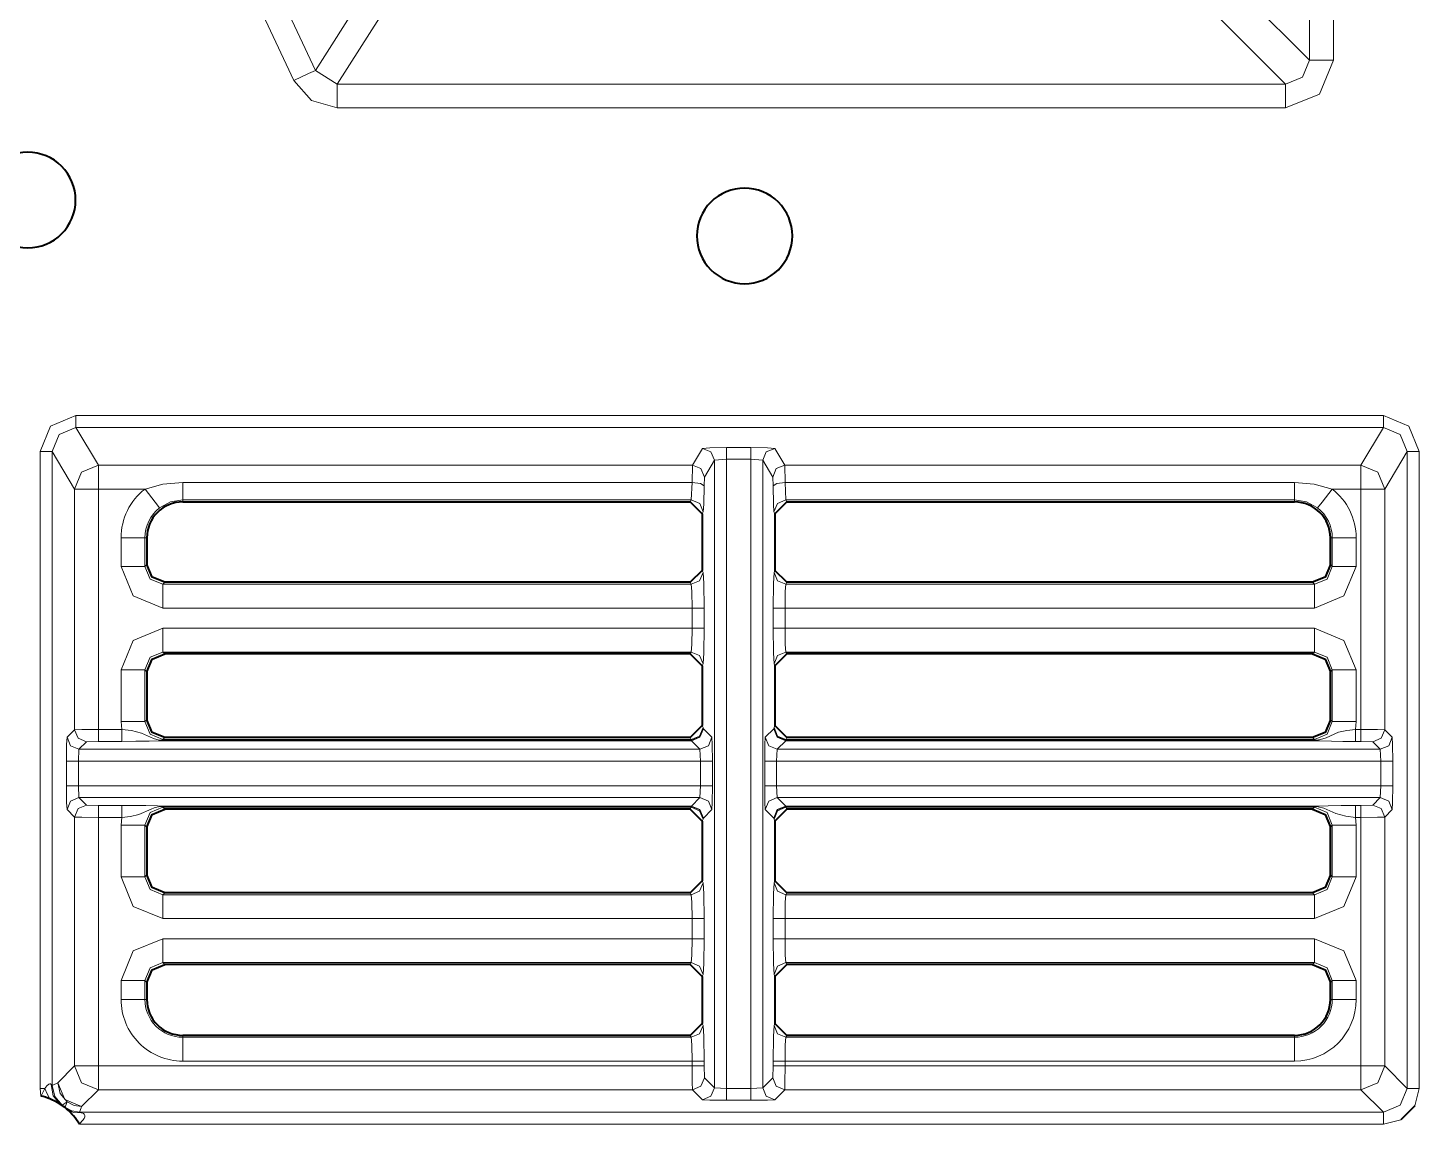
# Model space of a CAD drawing. Header units: millimetres. Extents: x 0 to 2941, y -405 to 1422.
# Drawn here: x 771.6 to 829.8, y 948 to 993.9 of the extents above; entities that cross this region are included whole.
import ezdxf

# ---------------------------------------------------------------- set-up
doc = ezdxf.new("R2010")
doc.units = ezdxf.units.MM
doc.layers.add('FINE', color=9, linetype='Continuous')
doc.layers.add('OUTLINE', color=7, linetype='Continuous')

msp = doc.modelspace()

# ---------------------------------------------------------------- linework, layer by layer
at = {"layer": 'FINE', "lineweight": 9}
for p, q in [((825.213, 992.542), (803.041, 1014.714)), ((797.728, 1014.292), (783.603, 992.12)), ((784.508, 991.544), (798.633, 1013.716)), ((802.043, 1013.716), (824.215, 991.544)), ((783.603, 992.12), (778.985, 1002.024)), ((778.08, 1001.602), (782.698, 991.698)), ((784.508, 991.544), (783.603, 992.12)), ((824.215, 991.544), (784.508, 991.544)), ((784.508, 990.546), (824.215, 990.546)), ((828.305, 977.668), (773.578, 977.668)), ((773.578, 977.168), (828.305, 977.168)), ((774.523, 975.594), (773.578, 977.168)), ((828.305, 977.168), (827.36, 975.594)), ((772.079, 976.168), (772.079, 949.503)), ((772.579, 976.168), (773.523, 974.594)), ((772.579, 949.619), (772.579, 976.168)), ((799.804, 976.294), (799.384, 975.594)), ((801.829, 976.337), (800.804, 976.337)), ((803.249, 975.594), (802.829, 976.294)), ((828.36, 974.594), (829.304, 976.168)), ((829.304, 976.168), (829.304, 949.503)), ((799.384, 975.594), (774.523, 975.594)), ((799.384, 975.594), (799.372, 974.866)), ((799.884, 975.094), (800.304, 975.795)), ((800.304, 975.795), (800.804, 975.837)), ((800.304, 949.527), (800.304, 975.795)), ((800.804, 975.837), (800.804, 949.502)), ((800.804, 975.837), (801.829, 975.837)), ((801.829, 949.502), (801.829, 975.837)), ((801.829, 975.837), (802.329, 975.795)), ((802.329, 975.795), (802.329, 949.527)), ((803.261, 974.866), (803.249, 975.594)), ((827.36, 975.594), (803.249, 975.594)), ((799.872, 974.73), (799.884, 975.094)), ((773.523, 974.594), (773.523, 964.516)), ((774.523, 974.594), (776.471, 974.594)), ((799.372, 974.866), (778.049, 974.866)), ((799.372, 974.866), (799.336, 974.138)), ((803.297, 974.138), (803.261, 974.866)), ((824.585, 974.866), (803.261, 974.866)), ((826.162, 974.594), (827.36, 974.594)), ((827.36, 974.594), (827.36, 964.529)), ((828.36, 964.516), (828.36, 974.594)), ((778.049, 974.138), (799.336, 974.138)), ((778.049, 974.053), (778.049, 974.138)), ((799.336, 974.138), (799.293, 974.053)), ((803.34, 974.053), (803.297, 974.138)), ((799.793, 973.553), (799.836, 973.639)), ((802.797, 973.639), (802.84, 973.553)), ((775.469, 972.553), (775.469, 971.356)), ((827.165, 971.356), (827.165, 972.553)), ((799.834, 971.106), (799.793, 971.188)), ((802.84, 971.188), (802.799, 971.106)), ((777.216, 970.607), (777.298, 970.688)), ((799.334, 970.607), (777.216, 970.607)), ((799.293, 970.688), (799.334, 970.607)), ((803.299, 970.607), (803.34, 970.688)), ((825.417, 970.607), (803.299, 970.607)), ((825.336, 970.688), (825.417, 970.607)), ((777.216, 969.608), (799.371, 969.608)), ((799.371, 969.608), (799.371, 968.768)), ((799.871, 968.768), (799.871, 969.608)), ((802.762, 969.608), (802.762, 968.768)), ((799.371, 968.768), (777.216, 968.768)), ((825.417, 968.768), (803.262, 968.768)), ((777.216, 967.77), (799.334, 967.77)), ((777.298, 967.688), (777.216, 967.77)), ((799.334, 967.77), (799.293, 967.688)), ((803.299, 967.77), (825.417, 967.77)), ((803.34, 967.688), (803.299, 967.77)), ((825.417, 967.77), (825.336, 967.688)), ((775.469, 967.021), (775.469, 964.856)), ((776.467, 967.021), (776.549, 966.939)), ((776.467, 964.856), (776.467, 967.021)), ((799.793, 967.188), (799.834, 967.27)), ((802.799, 967.27), (802.84, 967.188)), ((826.085, 966.939), (826.166, 967.021)), ((826.166, 967.021), (826.166, 964.856)), ((827.165, 964.856), (827.165, 967.021)), ((773.523, 964.516), (773.208, 964.201)), ((775.469, 964.856), (775.499, 964.529)), ((776.549, 964.937), (776.467, 964.856)), ((799.834, 964.606), (799.793, 964.688)), ((799.842, 964.558), (799.834, 964.606)), ((800.199, 964.201), (799.842, 964.558)), ((802.791, 964.558), (802.434, 964.201)), ((826.166, 964.856), (826.085, 964.937)), ((827.134, 964.529), (827.165, 964.856)), ((827.36, 964.529), (827.134, 964.529)), ((828.675, 964.201), (828.36, 964.516)), ((773.708, 963.701), (774.023, 964.016)), ((774.023, 964.016), (774.523, 964.029)), ((774.523, 964.029), (775.499, 964.029)), ((777.216, 964.058), (799.342, 964.058)), ((799.293, 964.188), (799.334, 964.107)), ((799.334, 964.107), (799.342, 964.075)), ((799.342, 964.058), (799.699, 963.701)), ((803.291, 964.075), (803.299, 964.107)), ((825.417, 964.075), (803.291, 964.075)), ((803.299, 964.107), (803.34, 964.188)), ((825.417, 964.107), (803.299, 964.107)), ((825.336, 964.188), (825.417, 964.107)), ((827.86, 964.016), (828.175, 963.701)), ((773.682, 963.201), (773.708, 963.701)), ((773.708, 963.701), (799.699, 963.701)), ((799.699, 963.701), (799.725, 963.201)), ((802.908, 963.201), (802.934, 963.701)), ((802.934, 963.701), (828.175, 963.701)), ((828.175, 963.701), (828.201, 963.201)), ((773.182, 963.201), (773.182, 962.175)), ((799.725, 963.201), (773.682, 963.201)), ((773.682, 962.175), (773.682, 963.201)), ((799.725, 963.201), (799.725, 962.175)), ((800.225, 962.175), (800.225, 963.201)), ((802.409, 963.201), (802.409, 962.175)), ((828.201, 963.201), (802.908, 963.201)), ((802.908, 962.175), (802.908, 963.201)), ((828.201, 963.201), (828.201, 962.175)), ((773.682, 962.175), (799.725, 962.175)), ((773.708, 961.675), (773.682, 962.175)), ((799.725, 962.175), (799.699, 961.675)), ((802.908, 962.175), (828.201, 962.175)), ((802.934, 961.675), (802.908, 962.175)), ((828.201, 962.175), (828.175, 961.675)), ((799.699, 961.675), (773.708, 961.675)), ((774.023, 961.36), (773.708, 961.675)), ((799.699, 961.675), (799.342, 961.318)), ((828.175, 961.675), (802.934, 961.675)), ((828.175, 961.675), (827.86, 961.36)), ((773.208, 961.176), (773.523, 960.86)), ((774.523, 961.348), (774.023, 961.36)), ((775.499, 961.348), (774.523, 961.348)), ((799.342, 961.318), (777.216, 961.318)), ((777.216, 961.302), (799.342, 961.302)), ((777.216, 961.27), (799.334, 961.27)), ((777.298, 961.188), (777.216, 961.27)), ((799.334, 961.27), (799.293, 961.188)), ((799.342, 961.302), (799.334, 961.27)), ((802.434, 961.176), (802.791, 960.819)), ((803.291, 961.302), (825.417, 961.302)), ((803.299, 961.27), (803.291, 961.302)), ((803.34, 961.188), (803.299, 961.27)), ((827.36, 961.348), (827.134, 961.348)), ((827.86, 961.36), (827.36, 961.348)), ((773.523, 960.86), (773.523, 950.447)), ((774.523, 960.847), (775.499, 960.847)), ((774.523, 950.447), (774.523, 960.847)), ((775.499, 960.847), (775.469, 960.521)), ((799.793, 960.688), (799.834, 960.77)), ((799.834, 960.77), (799.842, 960.819)), ((802.791, 960.819), (802.799, 960.77)), ((802.799, 960.77), (802.84, 960.688)), ((826.085, 960.439), (826.166, 960.521)), ((826.166, 960.521), (826.166, 958.356)), ((827.165, 960.521), (827.134, 960.847)), ((827.165, 958.356), (827.165, 960.521)), ((828.36, 950.447), (828.36, 960.86)), ((799.834, 958.106), (799.793, 958.188)), ((802.84, 958.188), (802.799, 958.106)), ((826.166, 958.356), (826.085, 958.437)), ((777.216, 957.607), (777.298, 957.688)), ((799.334, 957.607), (777.216, 957.607)), ((799.293, 957.688), (799.334, 957.607)), ((803.299, 957.607), (803.34, 957.688)), ((825.417, 957.607), (803.299, 957.607)), ((825.336, 957.688), (825.417, 957.607)), ((777.216, 956.608), (799.371, 956.608)), ((799.371, 956.608), (799.371, 955.768)), ((799.871, 955.768), (799.871, 956.608)), ((802.762, 956.608), (802.762, 955.768)), ((799.371, 955.768), (777.216, 955.768)), ((825.417, 955.768), (803.262, 955.768)), ((777.216, 954.77), (799.334, 954.77)), ((777.298, 954.688), (777.216, 954.77)), ((799.334, 954.77), (799.293, 954.688)), ((803.299, 954.77), (825.417, 954.77)), ((803.34, 954.688), (803.299, 954.77)), ((825.417, 954.77), (825.336, 954.688)), ((775.469, 954.02), (775.469, 953.222)), ((802.799, 954.27), (802.84, 954.188)), ((826.085, 953.939), (826.166, 954.02)), ((827.165, 953.222), (827.165, 954.02)), ((776.549, 953.222), (776.467, 953.222)), ((799.834, 952.14), (799.793, 952.222)), ((802.84, 952.222), (802.799, 952.14)), ((778.049, 951.641), (778.049, 951.722)), ((773.523, 950.447), (772.816, 949.74)), ((799.371, 950.447), (774.523, 950.447)), ((778.049, 950.643), (799.371, 950.643)), ((799.371, 950.643), (799.371, 950.447)), ((799.871, 950.447), (799.871, 950.643)), ((799.884, 949.947), (799.871, 950.447)), ((802.762, 950.447), (802.749, 949.947)), ((802.762, 950.643), (802.762, 950.447)), ((803.262, 950.643), (824.585, 950.643)), ((803.262, 950.447), (803.262, 950.643)), ((829.304, 949.503), (828.36, 950.447)), ((800.304, 949.527), (799.884, 949.947)), ((802.749, 949.947), (802.329, 949.527)), ((772.079, 949.503), (772.115, 949.18)), ((773.816, 948.741), (774.523, 949.447)), ((774.523, 949.447), (799.384, 949.447)), ((799.384, 949.447), (799.804, 949.027)), ((800.804, 949.502), (800.304, 949.527)), ((801.829, 949.502), (800.804, 949.502)), ((802.329, 949.527), (801.829, 949.502)), ((827.36, 949.447), (828.304, 948.503)), ((829.616, 948.776), (829.803, 949.503)), ((800.804, 949.002), (801.829, 949.002)), ((828.304, 948.503), (773.735, 948.503)), ((828.304, 948.003), (829.031, 948.191)), ((773.724, 948.003), (828.304, 948.003))]:
    msp.add_line(p, q, dxfattribs=at)
for points in [[(803.041, 1019.719), (825.213, 997.547), (825.213, 992.542)], [(826.211, 992.542), (826.211, 997.547), (826.504, 998.253), (827.21, 998.546)], [(825.213, 992.542), (824.922, 991.835), (824.215, 991.544)], [(824.215, 990.546), (825.627, 991.13), (826.211, 992.542)], [(826.211, 992.542), (825.525, 992.542), (825.213, 992.542)], [(782.698, 991.698), (783.32, 991.989), (783.603, 992.12)], [(782.698, 991.698), (783.435, 990.858), (784.508, 990.546)], [(784.508, 990.546), (784.508, 991.232), (784.508, 991.544)], [(824.215, 990.546), (824.215, 991.232), (824.215, 991.544)], [(773.578, 977.668), (772.518, 977.228), (772.079, 976.168)], [(773.578, 977.168), (773.578, 977.322), (773.578, 977.668)], [(828.305, 977.668), (828.305, 977.322), (828.305, 977.168)], [(829.803, 949.503), (829.803, 976.168), (829.364, 977.228), (828.305, 977.668)], [(772.579, 976.168), (772.872, 976.875), (773.578, 977.168)], [(828.305, 977.168), (829.011, 976.875), (829.304, 976.168)], [(772.579, 976.168), (772.428, 976.168), (772.079, 976.168)], [(800.804, 976.337), (800.106, 976.324), (799.804, 976.294)], [(799.804, 976.294), (800.157, 976.147), (800.304, 975.795)], [(800.804, 976.337), (800.804, 976.183), (800.804, 975.837)], [(801.829, 976.337), (801.829, 976.183), (801.829, 975.837)], [(802.829, 976.294), (802.527, 976.324), (801.829, 976.337)], [(802.829, 976.294), (802.476, 976.147), (802.329, 975.795)], [(829.803, 976.168), (829.454, 976.168), (829.304, 976.168)], [(774.523, 975.594), (773.816, 975.301), (773.523, 974.594)], [(774.523, 974.594), (774.523, 975.286), (774.523, 975.594)], [(799.384, 975.594), (799.737, 975.447), (799.884, 975.094)], [(802.329, 975.795), (802.75, 975.094), (802.762, 974.73)], [(803.249, 975.594), (802.896, 975.447), (802.75, 975.094)], [(827.36, 975.594), (827.36, 975.286), (827.36, 974.594)], [(828.36, 974.594), (828.067, 975.301), (827.36, 975.594)], [(774.523, 974.594), (773.825, 974.594), (773.523, 974.594)], [(775.499, 964.529), (774.523, 964.529), (774.523, 974.594)], [(778.049, 974.866), (777.213, 974.795), (776.471, 974.594)], [(776.471, 974.594), (776.892, 974.05), (777.082, 973.804)], [(778.049, 974.866), (778.049, 974.356), (778.049, 974.138)], [(799.372, 974.866), (799.721, 974.825), (799.872, 974.73)], [(799.836, 973.639), (799.858, 973.965), (799.872, 974.73)], [(803.261, 974.866), (802.912, 974.825), (802.762, 974.73)], [(802.762, 974.73), (802.775, 973.965), (802.797, 973.639)], [(824.585, 974.866), (824.585, 974.356), (824.585, 974.138)], [(826.162, 974.594), (825.405, 974.798), (824.585, 974.866)], [(825.552, 973.804), (825.741, 974.05), (826.162, 974.594)], [(828.36, 974.594), (828.058, 974.594), (827.36, 974.594)], [(777.082, 973.804), (777.536, 974.051), (778.049, 974.138)], [(799.336, 974.138), (799.689, 973.992), (799.836, 973.639)], [(803.297, 974.138), (802.944, 973.992), (802.797, 973.639)], [(803.297, 974.138), (824.585, 974.138), (824.585, 974.053)], [(824.585, 974.138), (825.088, 974.055), (825.552, 973.804)], [(775.469, 972.553), (776.157, 972.553), (776.467, 972.553)], [(776.549, 971.437), (776.467, 971.356), (776.467, 972.553), (776.549, 972.553)], [(826.085, 972.553), (826.166, 972.553), (826.166, 971.356), (826.085, 971.437)], [(826.166, 972.553), (826.476, 972.553), (827.165, 972.553)], [(775.469, 971.356), (776.157, 971.356), (776.467, 971.356)], [(775.469, 971.356), (775.98, 970.12), (777.216, 969.608)], [(777.216, 970.607), (776.685, 970.825), (776.467, 971.356)], [(799.834, 971.106), (799.687, 970.753), (799.334, 970.607)], [(799.871, 969.608), (799.86, 970.641), (799.834, 971.106)], [(802.799, 971.106), (802.773, 970.641), (802.762, 969.608)], [(803.299, 970.607), (802.946, 970.753), (802.799, 971.106)], [(803.262, 968.768), (803.262, 969.608), (825.417, 969.608), (826.653, 970.12), (827.165, 971.356)], [(826.166, 971.356), (825.948, 970.825), (825.417, 970.607)], [(826.166, 971.356), (826.476, 971.356), (827.165, 971.356)], [(777.216, 970.607), (777.216, 970.297), (777.216, 969.608)], [(799.334, 970.607), (799.36, 970.297), (799.371, 969.608)], [(803.262, 969.608), (803.273, 970.297), (803.299, 970.607)], [(825.417, 970.607), (825.417, 970.297), (825.417, 969.608)], [(799.871, 969.608), (799.72, 969.608), (799.371, 969.608)], [(803.262, 969.608), (802.913, 969.608), (802.762, 969.608)], [(777.216, 968.768), (775.98, 968.256), (775.469, 967.021)], [(777.216, 967.77), (777.216, 968.08), (777.216, 968.768)], [(799.371, 968.768), (799.36, 968.08), (799.334, 967.77)], [(799.871, 968.768), (799.72, 968.768), (799.371, 968.768)], [(799.834, 967.27), (799.86, 967.736), (799.871, 968.768)], [(803.262, 968.768), (802.913, 968.768), (802.762, 968.768)], [(802.762, 968.768), (802.773, 967.736), (802.799, 967.27)], [(803.299, 967.77), (803.273, 968.08), (803.262, 968.768)], [(825.417, 967.77), (825.417, 968.08), (825.417, 968.768)], [(827.165, 967.021), (826.653, 968.256), (825.417, 968.768)], [(776.467, 967.021), (776.685, 967.551), (777.216, 967.77)], [(799.834, 967.27), (799.687, 967.623), (799.334, 967.77)], [(803.299, 967.77), (802.946, 967.623), (802.799, 967.27)], [(825.417, 967.77), (825.948, 967.551), (826.166, 967.021)], [(776.467, 967.021), (776.157, 967.021), (775.469, 967.021)], [(827.165, 967.021), (826.476, 967.021), (826.166, 967.021)], [(774.523, 964.529), (773.825, 964.525), (773.523, 964.516)], [(773.523, 964.516), (773.67, 964.163), (774.023, 964.016)], [(774.523, 964.529), (774.523, 964.18), (774.523, 964.029)], [(777.216, 964.107), (776.685, 964.325), (776.467, 964.856), (776.157, 964.856), (775.469, 964.856)], [(775.499, 964.529), (775.499, 964.18), (775.499, 964.029)], [(777.216, 964.075), (777.146, 964.077), (777.059, 964.086), (776.82, 964.146), (776.32, 964.367), (775.906, 964.479), (775.499, 964.529)], [(799.834, 964.606), (799.687, 964.253), (799.334, 964.107)], [(799.842, 964.558), (799.695, 964.205), (799.342, 964.058)], [(799.842, 964.558), (799.694, 964.217), (799.342, 964.075)], [(802.84, 964.688), (802.799, 964.606), (802.791, 964.558)], [(803.291, 964.058), (802.938, 964.205), (802.791, 964.558)], [(803.291, 964.075), (802.939, 964.217), (802.791, 964.558)], [(803.299, 964.107), (802.946, 964.253), (802.799, 964.606)], [(826.166, 964.856), (825.948, 964.325), (825.417, 964.107)], [(827.134, 964.529), (826.77, 964.486), (826.427, 964.408), (825.909, 964.183), (825.772, 964.132), (825.666, 964.103), (825.52, 964.079), (825.45, 964.075), (825.417, 964.075)], [(827.165, 964.856), (826.476, 964.856), (826.166, 964.856)], [(827.134, 964.529), (827.134, 964.18), (827.134, 964.029)], [(827.36, 964.529), (827.36, 964.18), (827.36, 964.029)], [(828.36, 964.516), (828.058, 964.525), (827.36, 964.529)], [(828.36, 964.516), (828.213, 964.163), (827.86, 964.016)], [(773.208, 964.201), (773.19, 963.899), (773.182, 963.201)], [(773.208, 964.201), (773.354, 963.847), (773.708, 963.701)], [(775.499, 964.029), (776.091, 964.032), (776.639, 964.041), (777.047, 964.054), (777.155, 964.057), (777.189, 964.058), (777.216, 964.058)], [(799.334, 964.107), (777.216, 964.107), (777.298, 964.188)], [(799.342, 964.075), (777.216, 964.075), (777.216, 964.096), (777.216, 964.107)], [(777.216, 964.075), (777.216, 964.063), (777.216, 964.058)], [(799.342, 964.075), (799.342, 964.063), (799.342, 964.058)], [(800.199, 964.201), (800.053, 963.847), (799.699, 963.701)], [(800.225, 963.201), (800.217, 963.899), (800.199, 964.201)], [(802.434, 964.201), (802.416, 963.899), (802.409, 963.201)], [(802.934, 963.701), (802.581, 963.847), (802.434, 964.201)], [(802.934, 963.701), (803.291, 964.058), (825.417, 964.058)], [(803.291, 964.058), (803.291, 964.063), (803.291, 964.075)], [(825.417, 964.075), (825.417, 964.096), (825.417, 964.107)], [(825.417, 964.075), (825.417, 964.063), (825.417, 964.058)], [(825.417, 964.058), (825.43, 964.058), (825.457, 964.058), (825.516, 964.057), (825.565, 964.055), (825.639, 964.052), (826.133, 964.038), (826.604, 964.031), (827.134, 964.029)], [(827.134, 964.029), (827.36, 964.029), (827.86, 964.016)], [(828.675, 964.201), (828.529, 963.847), (828.175, 963.701)], [(828.701, 962.175), (828.701, 963.201), (828.693, 963.899), (828.675, 964.201)], [(773.182, 963.201), (773.333, 963.201), (773.682, 963.201)], [(800.225, 963.201), (800.074, 963.201), (799.725, 963.201)], [(802.908, 963.201), (802.559, 963.201), (802.409, 963.201)], [(828.701, 963.201), (828.55, 963.201), (828.201, 963.201)], [(773.182, 962.175), (773.333, 962.175), (773.682, 962.175)], [(773.182, 962.175), (773.19, 961.477), (773.208, 961.176)], [(800.225, 962.175), (800.074, 962.175), (799.725, 962.175)], [(799.842, 960.819), (800.199, 961.176), (800.217, 961.477), (800.225, 962.175)], [(802.908, 962.175), (802.559, 962.175), (802.409, 962.175)], [(802.409, 962.175), (802.416, 961.477), (802.434, 961.176)], [(828.701, 962.175), (828.55, 962.175), (828.201, 962.175)], [(828.36, 960.86), (828.675, 961.176), (828.693, 961.477), (828.701, 962.175)], [(773.208, 961.176), (773.354, 961.529), (773.708, 961.675)], [(800.199, 961.176), (800.053, 961.529), (799.699, 961.675)], [(802.934, 961.675), (802.581, 961.529), (802.434, 961.176)], [(825.417, 961.318), (803.291, 961.318), (802.934, 961.675)], [(828.675, 961.176), (828.529, 961.529), (828.175, 961.675)], [(773.523, 960.86), (773.67, 961.214), (774.023, 961.36)], [(774.523, 960.847), (774.523, 961.196), (774.523, 961.348)], [(775.499, 960.847), (775.499, 961.196), (775.499, 961.348)], [(777.216, 961.318), (777.204, 961.318), (777.177, 961.318), (777.117, 961.32), (777.068, 961.321), (776.994, 961.324), (776.5, 961.338), (776.029, 961.345), (775.499, 961.348)], [(775.499, 960.847), (775.863, 960.891), (776.206, 960.968), (776.724, 961.193), (776.861, 961.244), (776.968, 961.273), (777.113, 961.297), (777.183, 961.301), (777.216, 961.302)], [(776.467, 960.521), (776.685, 961.051), (777.216, 961.27)], [(777.216, 961.302), (777.216, 961.313), (777.216, 961.318)], [(777.216, 961.27), (777.216, 961.28), (777.216, 961.302)], [(799.834, 960.77), (799.687, 961.123), (799.334, 961.27)], [(799.842, 960.819), (799.695, 961.172), (799.342, 961.318)], [(799.342, 961.318), (799.342, 961.313), (799.342, 961.302)], [(799.842, 960.819), (799.694, 961.159), (799.342, 961.302)], [(803.291, 961.318), (802.938, 961.172), (802.791, 960.819)], [(803.291, 961.302), (802.939, 961.159), (802.791, 960.819)], [(803.299, 961.27), (802.946, 961.123), (802.799, 960.77)], [(803.291, 961.302), (803.291, 961.313), (803.291, 961.318)], [(803.299, 961.27), (825.417, 961.27), (825.336, 961.188)], [(827.134, 961.348), (826.542, 961.344), (825.994, 961.335), (825.586, 961.322), (825.478, 961.319), (825.444, 961.318), (825.417, 961.318)], [(825.417, 961.302), (825.417, 961.313), (825.417, 961.318)], [(825.417, 961.27), (825.417, 961.28), (825.417, 961.302)], [(825.417, 961.302), (825.487, 961.299), (825.574, 961.29), (825.814, 961.23), (826.314, 961.009), (826.727, 960.898), (827.134, 960.847)], [(825.417, 961.27), (825.948, 961.051), (826.166, 960.521)], [(827.134, 960.847), (827.134, 961.196), (827.134, 961.348)], [(827.36, 960.847), (827.36, 961.196), (827.36, 961.348)], [(828.36, 960.86), (828.213, 961.214), (827.86, 961.36)], [(773.523, 960.86), (773.825, 960.851), (774.523, 960.847)], [(776.467, 960.521), (776.157, 960.521), (775.469, 960.521)], [(775.469, 960.521), (775.469, 958.356), (775.98, 957.12), (777.216, 956.608)], [(776.549, 958.437), (776.467, 958.356), (776.467, 960.521), (776.549, 960.439)], [(827.134, 960.847), (827.36, 960.847), (827.36, 950.447), (803.262, 950.447)], [(827.165, 960.521), (826.476, 960.521), (826.166, 960.521)], [(827.36, 960.847), (828.058, 960.851), (828.36, 960.86)], [(776.467, 958.356), (776.157, 958.356), (775.469, 958.356)], [(777.216, 957.607), (776.685, 957.825), (776.467, 958.356)], [(799.834, 958.106), (799.687, 957.753), (799.334, 957.607)], [(799.871, 956.608), (799.86, 957.641), (799.834, 958.106)], [(802.799, 958.106), (802.773, 957.641), (802.762, 956.608)], [(802.799, 958.106), (802.946, 957.753), (803.299, 957.607)], [(826.166, 958.356), (825.948, 957.825), (825.417, 957.607)], [(825.417, 956.608), (826.653, 957.12), (827.165, 958.356)], [(827.165, 958.356), (826.476, 958.356), (826.166, 958.356)], [(777.216, 956.608), (777.216, 957.297), (777.216, 957.607)], [(799.334, 957.607), (799.36, 957.297), (799.371, 956.608)], [(803.262, 956.608), (803.273, 957.297), (803.299, 957.607)], [(825.417, 956.608), (825.417, 957.297), (825.417, 957.607)], [(799.871, 956.608), (799.72, 956.608), (799.371, 956.608)], [(803.262, 956.608), (802.913, 956.608), (802.762, 956.608)], [(803.262, 955.768), (803.262, 956.608), (825.417, 956.608)], [(777.216, 955.768), (775.98, 955.257), (775.469, 954.02)], [(777.216, 954.77), (777.216, 955.08), (777.216, 955.768)], [(799.371, 955.768), (799.36, 955.08), (799.334, 954.77)], [(799.871, 955.768), (799.72, 955.768), (799.371, 955.768)], [(799.793, 954.188), (799.834, 954.27), (799.86, 954.736), (799.871, 955.768)], [(803.262, 955.768), (802.913, 955.768), (802.762, 955.768)], [(802.762, 955.768), (802.773, 954.736), (802.799, 954.27)], [(803.299, 954.77), (803.273, 955.08), (803.262, 955.768)], [(825.417, 955.768), (825.417, 955.08), (825.417, 954.77)], [(827.165, 954.02), (826.653, 955.257), (825.417, 955.768)], [(776.467, 954.02), (776.685, 954.551), (777.216, 954.77)], [(799.834, 954.27), (799.687, 954.623), (799.334, 954.77)], [(803.299, 954.77), (802.946, 954.623), (802.799, 954.27)], [(825.417, 954.77), (825.948, 954.551), (826.166, 954.02)], [(776.467, 954.02), (776.157, 954.02), (775.469, 954.02)], [(776.467, 953.222), (776.467, 954.02), (776.549, 953.939)], [(826.166, 954.02), (826.166, 953.222), (826.085, 953.222)], [(827.165, 954.02), (826.476, 954.02), (826.166, 954.02)], [(776.467, 953.222), (776.157, 953.222), (775.469, 953.222)], [(827.165, 953.222), (826.476, 953.222), (826.166, 953.222)], [(799.293, 951.722), (799.334, 951.641), (778.049, 951.641)], [(778.049, 951.641), (778.049, 951.331), (778.049, 950.643)], [(799.334, 951.641), (799.687, 951.788), (799.834, 952.14)], [(799.334, 951.641), (799.36, 951.331), (799.371, 950.643)], [(799.871, 950.643), (799.86, 951.675), (799.834, 952.14)], [(802.799, 952.14), (802.773, 951.675), (802.762, 950.643)], [(802.799, 952.14), (802.946, 951.788), (803.299, 951.641)], [(803.262, 950.643), (803.273, 951.331), (803.299, 951.641)], [(824.585, 951.722), (824.585, 951.641), (803.299, 951.641), (803.34, 951.722)], [(824.585, 950.643), (824.585, 951.331), (824.585, 951.641)], [(774.523, 950.447), (773.825, 950.447), (773.523, 950.447)], [(773.523, 950.447), (773.816, 949.74), (774.523, 949.447)], [(774.523, 950.447), (774.523, 949.749), (774.523, 949.447)], [(799.371, 950.643), (799.72, 950.643), (799.871, 950.643)], [(799.371, 950.447), (799.72, 950.447), (799.871, 950.447)], [(799.371, 950.447), (799.375, 949.749), (799.384, 949.447)], [(802.762, 950.643), (802.913, 950.643), (803.262, 950.643)], [(803.262, 950.447), (802.913, 950.447), (802.762, 950.447)], [(803.249, 949.447), (803.258, 949.749), (803.262, 950.447)], [(827.36, 949.447), (827.36, 949.749), (827.36, 950.447)], [(828.36, 950.447), (828.058, 950.447), (827.36, 950.447)], [(827.36, 949.447), (828.067, 949.74), (828.36, 950.447)], [(799.384, 949.447), (799.737, 949.594), (799.884, 949.947)], [(803.249, 949.447), (802.896, 949.594), (802.749, 949.947)], [(772.275, 949.503), (772.179, 949.503), (772.079, 949.503)], [(772.275, 949.503), (772.118, 949.187), (772.115, 949.18)], [(772.548, 949.668), (772.52, 949.695), (772.482, 949.697), (772.444, 949.68), (772.365, 949.612), (772.275, 949.503)], [(772.49, 949.064), (772.373, 949.276), (772.275, 949.503)], [(772.579, 949.619), (772.572, 949.627), (772.548, 949.668)], [(772.936, 948.832), (772.634, 949.189), (772.548, 949.668)], [(772.816, 949.74), (772.62, 949.64), (772.579, 949.619)], [(773.006, 948.8), (772.693, 949.157), (772.579, 949.619)], [(773.216, 948.94), (772.922, 949.293), (772.816, 949.74)], [(773.816, 948.741), (773.109, 949.033), (772.816, 949.74)], [(799.804, 949.027), (800.157, 949.174), (800.304, 949.527)], [(800.804, 949.002), (800.804, 949.153), (800.804, 949.502)], [(801.829, 949.002), (801.829, 949.153), (801.829, 949.502)], [(802.829, 949.027), (802.476, 949.174), (802.329, 949.527)], [(802.829, 949.027), (803.249, 949.447), (827.36, 949.447)], [(829.304, 949.503), (829.011, 948.796), (828.304, 948.503)], [(829.803, 949.503), (829.454, 949.503), (829.304, 949.503)], [(772.936, 948.832), (772.99, 948.804), (773.006, 948.8)], [(773.006, 948.8), (773.165, 948.907), (773.216, 948.94)], [(773.216, 948.94), (773.138, 948.76), (773.118, 948.717)], [(773.118, 948.717), (773.158, 948.672), (773.184, 948.646)], [(773.735, 948.503), (773.409, 948.558), (773.118, 948.717)], [(773.216, 948.94), (773.5, 948.792), (773.816, 948.741)], [(773.735, 948.503), (773.798, 948.687), (773.816, 948.741)], [(799.804, 949.027), (800.106, 949.009), (800.804, 949.002)], [(801.829, 949.002), (802.527, 949.009), (802.829, 949.027)], [(773.832, 948.472), (773.483, 948.493), (773.184, 948.646)], [(773.724, 948.003), (773.733, 948.012), (773.872, 948.166), (773.922, 948.245), (773.946, 948.315), (773.947, 948.369), (773.924, 948.418), (773.89, 948.447), (773.832, 948.472), (773.794, 948.484), (773.757, 948.495), (773.738, 948.502), (773.735, 948.503)], [(828.304, 948.003), (828.304, 948.353), (828.304, 948.503)]]:
    msp.add_lwpolyline(points, dxfattribs=at)
for points in [[(776.471, 974.594, 0.232284), (775.469, 972.553)], [(827.165, 972.553, 0.232227), (826.162, 974.594)], [(777.082, 973.804, 0.232341), (776.467, 972.553)], [(826.166, 972.553, 0.23222), (825.552, 973.804)], [(775.469, 953.222, 0.414223), (778.049, 950.642)], [(776.467, 953.222, 0.414214), (778.049, 951.641)], [(824.585, 951.641, 0.414214), (826.166, 953.222)], [(824.585, 950.642, 0.414204), (827.165, 953.222)]]:
    msp.add_lwpolyline(points, format="xyb", dxfattribs=at)
at = {"layer": 'OUTLINE', "lineweight": 40}
for p, q in [((778.049, 974.053), (799.293, 974.053)), ((799.293, 974.053), (799.793, 973.553)), ((802.84, 973.553), (803.34, 974.053)), ((803.34, 974.053), (824.585, 974.053)), ((799.793, 973.553), (799.793, 971.188)), ((802.84, 973.553), (802.84, 971.188)), ((776.549, 972.553), (776.549, 971.437)), ((826.085, 971.437), (826.085, 972.553)), ((799.793, 971.188), (799.293, 970.688)), ((803.34, 970.688), (802.84, 971.188)), ((825.336, 970.688), (803.34, 970.688)), ((799.293, 967.688), (777.298, 967.688)), ((799.293, 967.688), (799.793, 967.188)), ((802.84, 967.188), (803.34, 967.688)), ((825.336, 967.688), (803.34, 967.688)), ((776.549, 966.939), (776.549, 964.937)), ((802.84, 967.188), (802.84, 964.688)), ((826.085, 964.937), (826.085, 966.939)), ((803.34, 964.188), (802.84, 964.688)), ((799.293, 964.188), (777.298, 964.188)), ((825.336, 964.188), (803.34, 964.188)), ((799.293, 961.188), (777.298, 961.188)), ((799.293, 961.188), (799.793, 960.688)), ((802.84, 960.688), (803.34, 961.188)), ((825.336, 961.188), (803.34, 961.188)), ((776.549, 960.439), (776.549, 958.437)), ((799.793, 960.688), (799.793, 958.188)), ((802.84, 960.688), (802.84, 958.188)), ((826.085, 958.437), (826.085, 960.439)), ((799.793, 958.188), (799.293, 957.688)), ((803.34, 957.688), (802.84, 958.188)), ((799.293, 957.688), (777.298, 957.688)), ((825.336, 957.688), (803.34, 957.688)), ((799.293, 954.688), (777.298, 954.688)), ((799.293, 954.688), (799.793, 954.188)), ((802.84, 954.188), (803.34, 954.688)), ((825.336, 954.688), (803.34, 954.688)), ((776.549, 953.939), (776.549, 953.222)), ((802.84, 954.188), (802.84, 952.222)), ((826.085, 953.222), (826.085, 953.939)), ((803.34, 951.722), (802.84, 952.222)), ((799.293, 951.722), (778.049, 951.722)), ((824.585, 951.722), (803.34, 951.722)), ((829.616, 948.776), (829.031, 948.191))]:
    msp.add_line(p, q, dxfattribs=at)
for points in [[(773.567, 986.691, 0.414226), (771.567, 988.69, 0.414201), (769.567, 986.691, 0.414201), (771.567, 984.69, 0.414226)], [(803.567, 985.19, 0.414214), (801.567, 987.19, 0.414214), (799.567, 985.19, 0.414214), (801.567, 983.19, 0.414214)]]:
    msp.add_lwpolyline(points, format="xyb", close=True, dxfattribs=at)
for points in [[(778.049, 974.053, 0.414247), (776.549, 972.553)], [(826.085, 972.553, 0.414197), (824.585, 974.053)], [(776.549, 953.222, 0.414247), (778.049, 951.722)], [(824.585, 951.722, 0.414163), (826.085, 953.222)], [(772.936, 948.832, 0.050456), (772.49, 949.064, 0.039272), (772.115, 949.18)], [(773.185, 948.646, 0.03169), (772.936, 948.832)], [(773.724, 948.004, 0.084301), (773.185, 948.646)]]:
    msp.add_lwpolyline(points, format="xyb", dxfattribs=at)
for points in [[(799.293, 970.688), (777.298, 970.688), (776.768, 970.907), (776.549, 971.437)], [(826.085, 971.437), (825.865, 970.907), (825.336, 970.688)], [(776.549, 966.939), (776.768, 967.469), (777.298, 967.688)], [(825.336, 967.688), (825.865, 967.469), (826.085, 966.939)], [(799.793, 967.188), (799.793, 964.688), (799.293, 964.188)], [(777.298, 964.188), (776.768, 964.407), (776.549, 964.937)], [(826.085, 964.937), (825.865, 964.407), (825.336, 964.188)], [(776.549, 960.439), (776.768, 960.969), (777.298, 961.188)], [(825.336, 961.188), (825.865, 960.969), (826.085, 960.439)], [(777.298, 957.688), (776.768, 957.907), (776.549, 958.437)], [(826.085, 958.437), (825.865, 957.907), (825.336, 957.688)], [(776.549, 953.939), (776.768, 954.469), (777.298, 954.688)], [(825.336, 954.688), (825.865, 954.469), (826.085, 953.939)], [(799.793, 954.188), (799.793, 952.222), (799.293, 951.722)]]:
    msp.add_lwpolyline(points, dxfattribs=at)

doc.saveas('drawing.dxf')
